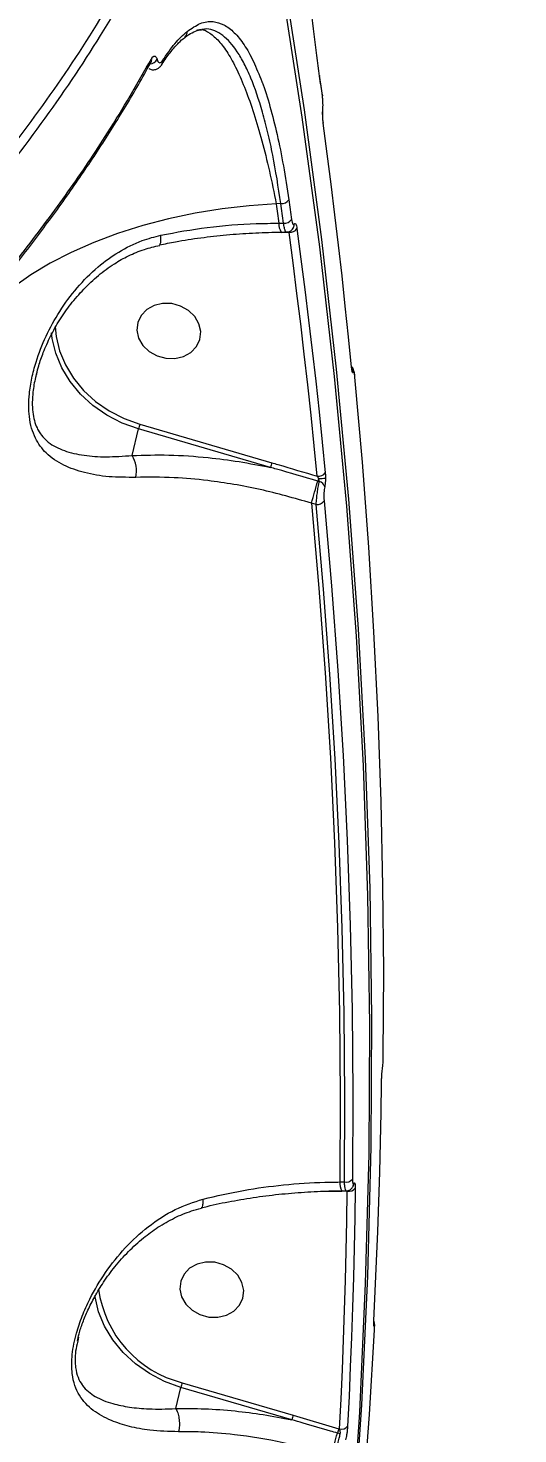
# Model space of a CAD drawing. Header units: millimetres. Extents: x -7720 to 6073, y -7402 to 5433.
# Drawn here: x 1692.6 to 1761.1, y -1005.5 to -808.9 of the extents above; entities that cross this region are included whole.
import ezdxf

# ---------------------------------------------------------------- set-up
doc = ezdxf.new("R2010")
doc.units = ezdxf.units.MM
for name, color, linetype in [('DIKOM_ОБЪЕКТ', 7, 'Continuous'), ('DIKOM_РАЗМЕР_ЗОНА', 7, 'Continuous'), ('DIKOM_РАЗМЕР_ОБЪЕКТА', 7, 'Continuous')]:
    doc.layers.add(name, color=color, linetype=linetype)
doc.styles.add('style1', font='arial.ttf', dxfattribs={"width": 0.8})
doc.dimstyles.new('1-50', dxfattribs={"dimtxt": 300, "dimasz": 200, "dimexe": 100, "dimexo": 0, "dimgap": 100, "dimtad": 1, "dimtxsty": 'style1', "dimcen": 200, "dimclrd": 7, "dimclre": 7, "dimclrt": 7, "dimadec": 1, "dimazin": 2, "dimtfac": 1, "dimtmove": 0, "dimatfit": 2, "dimfxl": 0, "dimlwd": 25, "dimlwe": 18, "dimarcsym": 0})

# ---------------------------------------------------------------- blocks, each defined once
blk = doc.blocks.new('*D1')
at = {"layer": 'Defpoints', "color": 0, "transparency": 16777216}
for p in [(-3938.71, 77.29), (4572.68, -275.21), (4572.68, -6577.9)]:
    blk.add_point(p, dxfattribs=at)
at = {"layer": 'DIKOM_РАЗМЕР_ОБЪЕКТА', "color": 7, "lineweight": 18, "transparency": 16777216}
for p, q in [((-3938.71, 77.29), (-3938.71, -6677.9)), ((4572.68, -275.21), (4572.68, -6677.9))]:
    blk.add_line(p, q, dxfattribs=at)
at = {"layer": 'DIKOM_РАЗМЕР_ОБЪЕКТА', "color": 7, "lineweight": 25, "transparency": 16777216}
blk.add_line((-3738.71, -6577.9), (4372.68, -6577.9), dxfattribs=at)
at = {"layer": 'DIKOM_РАЗМЕР_ОБЪЕКТА', "color": 7, "transparency": 16777216}
for points in [[(-3738.71, -6544.56), (-3738.71, -6611.23), (-3938.71, -6577.9)], [(4372.68, -6544.56), (4372.68, -6611.23), (4572.68, -6577.9)]]:
    blk.add_solid(points, dxfattribs=at)
at = {"layer": 'DIKOM_РАЗМЕР_ОБЪЕКТА', "color": 7, "transparency": 16777216, "insert": (316.98, -6324.72), "char_height": 300, "attachment_point": 5, "style": 'style1'}
blk.add_mtext('8500', dxfattribs=at)
blk = doc.blocks.new('*D2')
at = {"layer": 'Defpoints', "color": 0, "transparency": 16777216}
for p in [(-2365.16, 5433.02), (-7269.56, -6016.09), (1800.96, -6016.09)]:
    blk.add_point(p, dxfattribs=at)
at = {"layer": 'DIKOM_РАЗМЕР_ЗОНА', "color": 7, "lineweight": 18, "transparency": 16777216}
for p, q in [((-2365.16, 5433.02), (-7369.56, 5433.02)), ((1800.96, -6016.09), (-7369.56, -6016.09))]:
    blk.add_line(p, q, dxfattribs=at)
at = {"layer": 'DIKOM_РАЗМЕР_ЗОНА', "color": 7, "lineweight": 25, "transparency": 16777216}
blk.add_line((-7269.56, 5233.02), (-7269.56, -5816.09), dxfattribs=at)
at = {"layer": 'DIKOM_РАЗМЕР_ЗОНА', "color": 7, "transparency": 16777216}
for points in [[(-7302.9, 5233.02), (-7236.23, 5233.02), (-7269.56, 5433.02)], [(-7302.9, -5816.09), (-7236.23, -5816.09), (-7269.56, -6016.09)]]:
    blk.add_solid(points, dxfattribs=at)
at = {"layer": 'DIKOM_РАЗМЕР_ЗОНА', "color": 7, "transparency": 16777216, "insert": (-7522.73, -291.53), "char_height": 300, "attachment_point": 5, "rotation": 90, "style": 'style1'}
blk.add_mtext('11500', dxfattribs=at)
blk = doc.blocks.new('*D3')
at = {"layer": 'Defpoints', "color": 0, "transparency": 16777216}
for p in [(-5938.71, -432.44), (6072.68, -1006.94), (6072.68, -7302.44)]:
    blk.add_point(p, dxfattribs=at)
at = {"layer": 'DIKOM_РАЗМЕР_ЗОНА', "color": 7, "lineweight": 18, "transparency": 16777216}
for p, q in [((-5938.71, -432.44), (-5938.71, -7402.44)), ((6072.68, -1006.94), (6072.68, -7402.44))]:
    blk.add_line(p, q, dxfattribs=at)
at = {"layer": 'DIKOM_РАЗМЕР_ЗОНА', "color": 7, "lineweight": 25, "transparency": 16777216}
blk.add_line((-5738.71, -7302.44), (5872.68, -7302.44), dxfattribs=at)
at = {"layer": 'DIKOM_РАЗМЕР_ЗОНА', "color": 7, "transparency": 16777216}
for points in [[(-5738.71, -7269.1), (-5738.71, -7335.77), (-5938.71, -7302.44)], [(5872.68, -7269.1), (5872.68, -7335.77), (6072.68, -7302.44)]]:
    blk.add_solid(points, dxfattribs=at)
at = {"layer": 'DIKOM_РАЗМЕР_ЗОНА', "color": 7, "transparency": 16777216, "insert": (66.98, -7049.26), "char_height": 300, "attachment_point": 5, "style": 'style1'}
blk.add_mtext('12000', dxfattribs=at)

msp = doc.modelspace()

# ---------------------------------------------------------------- linework, layer by layer
at = {"layer": 'DIKOM_ОБЪЕКТ', "color": 7, "linetype": 'Continuous', "lineweight": 15}
for p, q in [((1716.941, -809.111), (1716.855, -809.123)), ((1714.48, -810.186), (1714.5, -810.173)), ((1711.303, -814.026), (1711.34, -813.973)), ((1733.385, -815.536), (1733.384, -815.614)), ((1733.768, -818.293), (1733.385, -815.536)), ((1733.768, -818.293), (1733.767, -818.37)), ((1733.892, -822.107), (1733.891, -822.193)), ((1727.97, -833.43), (1727.325, -833.489)), ((1727.699, -836.182), (1728.353, -836.184)), ((1711.006, -839.172), (1711.018, -839.168)), ((1728.228, -837.463), (1727.035, -837.467)), ((1728.01, -837.414), (1727.998, -837.413)), ((1728.01, -837.414), (1728.752, -837.416)), ((1728.228, -837.463), (1728.223, -837.415)), ((1729.109, -837.465), (1728.228, -837.463)), ((1708.28, -864.286), (1726.691, -869.668)), ((1707.166, -868.661), (1708.091, -864.947)), ((1726.502, -870.329), (1708.091, -864.947)), ((1733.338, -872.313), (1733.118, -872.248)), ((1732.905, -875.51), (1732.234, -875.314)), ((1736.21, -970.244), (1736.865, -970.245)), ((1736.738, -971.525), (1734.682, -971.531)), ((1736.52, -971.475), (1736.509, -971.474)), ((1736.52, -971.475), (1737.099, -971.477)), ((1736.738, -971.525), (1736.734, -971.476)), ((1737.243, -971.526), (1736.738, -971.525)), ((1699.693, -991.947), (1699.573, -992.522)), ((1714.191, -998.313), (1729.678, -1002.841)), ((1713.268, -1001.919), (1714.002, -998.974)), ((1729.489, -1003.502), (1714.002, -998.974)), ((1729.678, -1002.841), (1736.046, -1004.739)), ((1736.261, -1005.467), (1735.869, -1005.352)), ((1736.046, -1004.739), (1736.176, -1004.777))]:
    msp.add_line(p, q, dxfattribs=at)
at = {"layer": 'DIKOM_ОБЪЕКТ', "color": 7, "linetype": 'Continuous', "lineweight": 15, "flags": 128}
for points in [[(1721.751, -766.071), (1725.263, -784.135), (1728.417, -802.225), (1731.212, -820.337), (1733.645, -838.465), (1735.718, -856.603), (1737.428, -874.746), (1738.777, -892.888), (1739.762, -911.024), (1740.384, -929.149), (1740.643, -947.257), (1740.539, -965.342), (1740.071, -983.4), (1739.24, -1001.423), (1738.046, -1019.408), (1736.489, -1037.349), (1734.571, -1055.24), (1732.29, -1073.075), (1729.649, -1090.85), (1726.648, -1108.559), (1723.288, -1126.197), (1719.569, -1143.757), (1715.494, -1161.236), (1714.321, -1165.985)], [(1713.214, -1170.389), (1715.24, -1162.253), (1719.316, -1144.774), (1723.034, -1127.214), (1726.395, -1109.576), (1729.396, -1091.867), (1732.037, -1074.092), (1734.317, -1056.257), (1736.236, -1038.366), (1737.792, -1020.425), (1738.986, -1002.44), (1739.817, -984.417), (1740.285, -966.359), (1740.39, -948.274), (1740.131, -930.166), (1739.508, -912.042), (1738.523, -893.905), (1737.175, -875.763), (1735.464, -857.62), (1733.392, -839.482), (1730.958, -821.354), (1728.164, -803.242), (1725.01, -785.152), (1721.497, -767.088)], [(1733.767, -818.37), (1733.72, -818.025), (1733.672, -817.681), (1733.624, -817.336), (1733.577, -816.992), (1733.529, -816.647), (1733.48, -816.303), (1733.432, -815.958), (1733.384, -815.614)], [(1733.837, -820.447), (1733.838, -820.435), (1733.832, -820.282)], [(1737.844, -856.322), (1737.42, -852.054), (1736.975, -847.787), (1736.511, -843.52), (1736.027, -839.254), (1735.523, -834.988), (1734.999, -830.722), (1734.455, -826.457), (1733.891, -822.193)], [(1728.353, -836.184), (1728.305, -835.84), (1728.258, -835.496), (1728.21, -835.151), (1728.163, -834.807), (1728.115, -834.463), (1728.067, -834.119), (1728.018, -833.775), (1727.97, -833.43)], [(1729.075, -832.903), (1729.123, -833.248), (1729.172, -833.592), (1729.22, -833.937), (1729.268, -834.281), (1729.315, -834.626), (1729.363, -834.97), (1729.411, -835.315), (1729.458, -835.659)], [(1727.325, -833.489), (1723.545, -833.737), (1719.754, -834.167), (1715.986, -834.776), (1712.275, -835.558), (1708.655, -836.506), (1705.159, -837.612), (1701.82, -838.866), (1698.666, -840.255), (1695.728, -841.768), (1693.032, -843.39), (1690.603, -845.107), (1688.462, -846.903), (1687.625, -847.706)], [(1727.325, -833.489), (1727.372, -833.826), (1727.419, -834.162), (1727.466, -834.499), (1727.513, -834.836), (1727.56, -835.172), (1727.606, -835.509), (1727.653, -835.846), (1727.699, -836.182)], [(1730.216, -836.94), (1730.78, -841.204), (1731.324, -845.469), (1731.848, -849.734), (1732.352, -854), (1732.836, -858.267), (1733.3, -862.534), (1733.744, -866.801), (1734.169, -871.069)], [(1711.018, -839.168), (1711.029, -839.163), (1711.115, -839.066), (1711.176, -838.876), (1711.209, -838.603), (1711.214, -838.255), (1711.19, -837.847)], [(1733.059, -871.566), (1732.635, -867.302), (1732.191, -863.039), (1731.727, -858.775), (1731.244, -854.512), (1730.74, -850.25), (1730.216, -845.988), (1729.673, -841.726), (1729.109, -837.465)], [(1711.896, -855.072), (1713.165, -855.099), (1714.364, -854.814), (1715.396, -854.24), (1716.179, -853.423), (1716.647, -852.431), (1716.764, -851.342), (1716.519, -850.246), (1715.934, -849.232), (1715.054, -848.38), (1713.952, -847.761), (1712.716, -847.424), (1711.447, -847.397), (1710.248, -847.683), (1709.215, -848.257), (1708.433, -849.073), (1707.964, -850.066), (1707.848, -851.154), (1708.092, -852.25), (1708.678, -853.265), (1709.558, -854.116), (1710.66, -854.736), (1711.896, -855.072)], [(1696.442, -850.65), (1696.568, -852.006), (1697.044, -854.028), (1697.854, -855.99), (1698.979, -857.848), (1700.397, -859.561), (1702.074, -861.093), (1703.976, -862.409), (1706.06, -863.481), (1708.28, -864.286)], [(1708.091, -864.947), (1705.801, -864.117), (1703.652, -863.011), (1701.691, -861.654), (1699.961, -860.074), (1698.5, -858.307), (1697.339, -856.392), (1696.504, -854.369), (1696.013, -852.283), (1695.922, -851.509)], [(1737.907, -856.69), (1737.916, -856.736), (1737.923, -856.88)], [(1742.286, -952.542), (1742.334, -940.714), (1742.227, -928.876), (1741.965, -917.03), (1741.547, -905.177), (1740.974, -893.319), (1740.245, -881.457), (1739.362, -869.593), (1738.323, -857.728)], [(1732.234, -875.314), (1733.276, -887.193), (1734.163, -899.072), (1734.894, -910.948), (1735.469, -922.821), (1735.888, -934.688), (1736.152, -946.549), (1736.259, -958.401), (1736.21, -970.244)], [(1736.865, -970.245), (1736.913, -958.427), (1736.806, -946.599), (1736.544, -934.763), (1736.126, -922.92), (1735.554, -911.071), (1734.826, -899.219), (1733.943, -887.365), (1732.905, -875.51)], [(1734.014, -875.018), (1735.053, -886.882), (1735.937, -898.746), (1736.665, -910.608), (1737.238, -922.466), (1737.656, -934.319), (1737.918, -946.165), (1738.026, -958.003), (1737.977, -969.831)], [(1740.964, -989.643), (1741.165, -985.49), (1741.347, -981.334), (1741.509, -977.177), (1741.652, -973.017), (1741.776, -968.856), (1741.881, -964.694), (1741.966, -960.53), (1742.032, -956.364)], [(1738.094, -970.791), (1738.146, -970.641), (1738.17, -970.471)], [(1736.176, -1004.777), (1736.377, -1000.627), (1736.559, -996.475), (1736.721, -992.321), (1736.864, -988.165), (1736.988, -984.008), (1737.092, -979.849), (1737.177, -975.688), (1737.243, -971.526)], [(1738.357, -971.111), (1738.291, -975.276), (1738.206, -979.441), (1738.101, -983.603), (1737.977, -987.764), (1737.834, -991.923), (1737.672, -996.081), (1737.49, -1000.236), (1737.289, -1004.39)], [(1717.9, -989.127), (1719.169, -989.154), (1720.369, -988.869), (1721.401, -988.295), (1722.184, -987.479), (1722.652, -986.486), (1722.769, -985.398), (1722.524, -984.302), (1721.938, -983.287), (1721.059, -982.435), (1719.956, -981.816), (1718.721, -981.479), (1717.452, -981.453), (1716.252, -981.738), (1715.22, -982.312), (1714.438, -983.128), (1713.969, -984.121), (1713.852, -985.209), (1714.097, -986.305), (1714.683, -987.32), (1715.562, -988.172), (1716.665, -988.791), (1717.9, -989.127)], [(1714.002, -998.974), (1711.726, -998.137), (1709.592, -997.027), (1707.645, -995.668), (1705.929, -994.09), (1704.479, -992.327), (1703.329, -990.417), (1702.502, -988.402), (1702.016, -986.325), (1701.99, -986.138)], [(1730.973, -1084.933), (1732.779, -1073.268), (1734.429, -1061.575), (1735.924, -1049.857), (1737.262, -1038.115), (1738.445, -1026.351), (1739.471, -1014.565), (1740.34, -1002.759), (1741.053, -990.935)]]:
    msp.add_lwpolyline(points, dxfattribs=at)
at = {"layer": 'DIKOM_ОБЪЕКТ', "color": 7, "linetype": 'Continuous', "lineweight": 15}
for centre, radius, start, end in [((1713.967, -809.438), 0.908, 305.95108, 5.50261), ((1709.598, -812.709), 1.21, 273.6087, 332.76636), ((1709.22, -813.322), 0.699, 330.69338, 11.99663), ((1710.69, -813.574), 0.762, 328.43778, 9.94395), ((1728.06, -832.198), 1.235, 265.80475, 325.21452), ((1729.719, -836.344), 2.026, 175.42477, 211.8378), ((1728.446, -834.955), 1.233, 265.65457, 325.1591), ((1729.207, -836.245), 1.225, 265.39592, 325.44066), ((1728.988, -836.384), 0.856, 332.81918, 5.66765), ((1737.156, -857.098), 0.933, 4.44994, 37.58914), ((1723.094, -868.88), 15.51, 162.76949, 165.3097), ((1703.515, -870.883), 4.274, 348.76614, 31.32202), ((1741.365, -874.219), 15.364, 162.76704, 165.33125), ((1651.861, -850.488), 84.12, 342.83454, 345.00764), ((1733.196, -870.385), 1.189, 263.38537, 324.92214), ((1747.838, -876.177), 15.236, 163.53785, 165.05859), ((1733.409, -865.795), 6.067, 268.28014, 277.51312), ((1733.139, -873.276), 0.983, 13.63589, 78.29744), ((1733.043, -874.326), 1.192, 263.33892, 324.54891), ((1738.218, -970.407), 2.015, 175.34723, 211.9757), ((1737.098, -969.171), 1.099, 257.7461, 323.10064), ((1737.48, -970.46), 1.092, 257.47986, 323.42097), ((1718.015, -983.106), 15.681, 187.72836, 255.88571), ((1740.271, -990.219), 0.744, 354.54616, 19.09051), ((1728.809, -1002.849), 15.306, 162.76219, 165.3361), ((1744.353, -1007.392), 15.364, 162.76704, 165.33125), ((1736.442, -1003.75), 1.061, 255.48522, 322.93398), ((1654.577, -983.581), 84.157, 342.83502, 345.00716), ((1752.037, -1009.682), 16.738, 162.82274, 165.0071)]:
    msp.add_arc(centre, radius, start, end, dxfattribs=at)
for points, knots in [([(1733.384, -815.614), (1733.122, -813.683), (1732.599, -809.822), (1731.907, -803.874), (1731.294, -798.041), (1730.758, -792.398), (1730.265, -786.724), (1729.819, -781.089), (1729.413, -775.566), (1729.046, -770.225), (1728.715, -765.155), (1728.414, -760.371), (1728.236, -757.509), (1728.147, -756.08)], [0, 0, 0, 0, 0.1021843, 0.2043684, 0.2924907, 0.3808925, 0.4690132, 0.5574035, 0.6460771, 0.7344674, 0.8228824, 0.9115809, 1, 1, 1, 1]), ([(1189.076, -1018.548), (1193.395, -1018.519), (1205.029, -1018.442), (1224.271, -1017.766), (1246.801, -1016.359), (1269.754, -1014.267), (1293.06, -1011.479), (1316.647, -1007.987), (1339.994, -1003.866), (1363.027, -999.147), (1385.681, -993.87), (1408.324, -987.949), (1430.876, -981.378), (1453.253, -974.164), (1474.965, -966.465), (1495.951, -958.321), (1516.17, -949.776), (1535.951, -940.693), (1555.206, -931.079), (1573.852, -920.957), (1591.272, -910.671), (1607.466, -900.279), (1622.46, -889.836), (1636.696, -879.049), (1650.095, -867.937), (1662.595, -856.531), (1674.08, -844.922), (1684.493, -833.143), (1693.798, -821.23), (1702.013, -809.142), (1709.048, -796.917), (1714.901, -784.588), (1719.251, -772.449), (1721.685, -764.275), (1722.315, -760.236), (1722.338, -760.094)], [0, 0, 0, 0, 0.0185356, 0.0499377, 0.0813639, 0.1127659, 0.1450801, 0.1774207, 0.2097349, 0.2411369, 0.2725631, 0.3039652, 0.3362794, 0.3686198, 0.4009341, 0.4323361, 0.4637624, 0.4951644, 0.5274786, 0.5598191, 0.5921333, 0.6224048, 0.6526976, 0.6829691, 0.7140547, 0.7451637, 0.7762491, 0.8076513, 0.8390775, 0.8704797, 0.9027941, 0.9351346, 0.9674489, 0.998851, 1, 1, 1, 1]), ([(1721.497, -767.088), (1720.864, -769.416), (1719.158, -775.686), (1715.34, -785.983), (1709.75, -797.957), (1702.856, -810.066), (1694.651, -822.273), (1685.124, -834.536), (1674.489, -846.586), (1662.806, -858.386), (1650.16, -869.905), (1636.345, -881.333), (1621.359, -892.623), (1605.227, -903.733), (1588.304, -914.418), (1570.666, -924.652), (1552.405, -934.417), (1533.223, -943.874), (1513.147, -952.975), (1492.228, -961.68), (1471.175, -969.7), (1450.095, -977.044), (1429.084, -983.734), (1407.548, -989.967), (1385.535, -995.706), (1363.106, -1000.92), (1340.447, -1005.558), (1317.622, -1009.595), (1294.701, -1013.015), (1271.611, -1015.822), (1248.426, -1017.98), (1225.227, -1019.464), (1202.522, -1020.242), (1180.38, -1020.328), (1158.851, -1019.751), (1137.588, -1018.5), (1116.671, -1016.555), (1096.202, -1013.89), (1077.748, -1010.815), (1066.421, -1008.396), (1061.411, -1007.327)], [0, 0, 0, 0, 0.0156515, 0.0421674, 0.0687038, 0.0952198, 0.122506, 0.1498144, 0.1771005, 0.2036165, 0.230153, 0.2566689, 0.283955, 0.3112635, 0.3385496, 0.3650656, 0.391602, 0.418118, 0.4454041, 0.4727126, 0.4999987, 0.52556, 0.5511395, 0.5767008, 0.6029494, 0.6292179, 0.6554666, 0.6819826, 0.7085191, 0.7350351, 0.7623214, 0.7896299, 0.8169161, 0.8434321, 0.8699685, 0.8964846, 0.9237709, 0.9510793, 0.9783655, 1, 1, 1, 1]), ([(1711.441, -813.443), (1712.009, -812.601), (1713.153, -810.905), (1714.296, -809.871), (1714.871, -809.351)], [0, 0, 0, 0, 0.4964938, 1, 1, 1, 1]), ([(1714.521, -810.233), (1714.545, -810.211), (1714.911, -809.879), (1715.573, -809.522), (1716.327, -809.183), (1716.732, -809.157), (1716.861, -809.149)], [0, 0, 0, 0, 0.02785731, 0.41800269, 0.81313266, 1, 1, 1, 1]), ([(1714.871, -809.351), (1715.485, -808.931), (1716.715, -808.092), (1718.43, -807.875), (1720.015, -808.346), (1721.466, -809.434), (1722.845, -811.147), (1724.136, -813.42), (1724.916, -815.398), (1725.302, -816.375)], [0, 0, 0, 0, 0.1571222, 0.3142411, 0.4518073, 0.5898125, 0.7273775, 0.8653914, 1, 1, 1, 1]), ([(1716.204, -809.189), (1716.403, -809.145), (1717, -809.013), (1718.04, -809.537), (1719.295, -810.613), (1720.556, -812.319), (1721.804, -814.603), (1723.026, -817.434), (1724.205, -820.771), (1725.324, -824.595), (1726.379, -828.815), (1727.01, -831.933), (1727.325, -833.489)], [0, 0, 0, 0, 0.0523435, 0.1573002, 0.2625829, 0.367541, 0.4728584, 0.5785025, 0.683819, 0.7891035, 0.8947156, 1, 1, 1, 1]), ([(1727.97, -833.43), (1727.613, -831.118), (1727.072, -827.616), (1726.164, -823.507), (1725.179, -819.713), (1724.069, -816.46), (1722.855, -813.822), (1721.575, -811.623), (1720.202, -810.07), (1718.752, -809.255), (1717.783, -808.937), (1717.166, -809.065), (1716.941, -809.111)], [0, 0, 0, 0, 0.1568422, 0.2376042, 0.3183649, 0.4752065, 0.5559935, 0.6367808, 0.7930459, 0.8735304, 0.9540168, 1, 1, 1, 1]), ([(1711.323, -814.035), (1711.393, -813.919), (1711.825, -813.196), (1712.616, -812.148), (1713.624, -810.957), (1714.244, -810.436), (1714.524, -810.2)], [0, 0, 0, 0, 0.0638303, 0.395901, 0.7269901, 1, 1, 1, 1]), ([(1687.892, -845.662), (1688.286, -845.193), (1690.33, -842.756), (1693.744, -838.333), (1698.108, -832.403), (1702.154, -826.473), (1705.88, -820.543), (1708.425, -816.27), (1709.641, -813.972), (1709.809, -813.654)], [0, 0, 0, 0, 0.0443264, 0.2303712, 0.4159822, 0.6009437, 0.7854348, 0.9702753, 1, 1, 1, 1]), ([(1688.043, -845.11), (1688.321, -844.77), (1689.713, -843.069), (1693.233, -838.636), (1698.302, -831.792), (1704.351, -822.847), (1707.916, -816.637), (1709.903, -813.177)], [0, 0, 0, 0, 0.03216551, 0.16083477, 0.41839629, 0.67595672, 1, 1, 1, 1]), ([(1709.903, -813.177), (1709.918, -813.15), (1710.013, -812.986), (1710.188, -812.808), (1710.4, -812.808), (1710.564, -812.961), (1710.638, -813.162), (1710.674, -813.263)], [0, 0, 0, 0, 0.063931, 0.388606, 0.6455758, 0.8222921, 1, 1, 1, 1]), ([(1710.674, -813.263), (1710.713, -813.368), (1710.789, -813.577), (1710.963, -813.739), (1711.19, -813.754), (1711.352, -813.554), (1711.441, -813.443)], [0, 0, 0, 0, 0.1848896, 0.3686189, 0.6501082, 1, 1, 1, 1]), ([(1709.513, -814.564), (1709.659, -814.63), (1709.967, -814.768), (1710.476, -814.709), (1710.902, -814.485), (1711.176, -814.232), (1711.287, -814.033), (1711.324, -813.965)], [0, 0, 0, 0, 0.20947796, 0.44092072, 0.64765352, 0.88057911, 1, 1, 1, 1]), ([(1725.302, -816.375), (1725.313, -816.401), (1725.726, -817.388), (1726.452, -819.83), (1727.457, -823.718), (1728.344, -828.082), (1728.832, -831.298), (1729.075, -832.903)], [0, 0, 0, 0, 0.0069243, 0.2550922, 0.5031284, 0.7519574, 1, 1, 1, 1]), ([(1733.832, -820.282), (1733.841, -820.16), (1733.86, -819.917), (1733.856, -819.428), (1733.828, -818.916), (1733.793, -818.562), (1733.77, -818.393), (1733.767, -818.37)], [0, 0, 0, 0, 0.2407177, 0.4813528, 0.7220984, 0.9628257, 1, 1, 1, 1]), ([(1733.891, -822.193), (1733.888, -822.17), (1733.866, -822.001), (1733.831, -821.647), (1733.805, -821.135), (1733.803, -820.646), (1733.822, -820.403), (1733.832, -820.282)], [0, 0, 0, 0, 0.0372284, 0.2778692, 0.5185709, 0.7592097, 1, 1, 1, 1]), ([(1733.827, -821.308), (1733.823, -821.22), (1733.813, -820.991), (1733.818, -820.698), (1733.83, -820.494), (1733.836, -820.45), (1733.837, -820.447)], [0, 0, 0, 0, 0.252175, 0.6492515, 0.9744624, 1, 1, 1, 1]), ([(1733.894, -822.106), (1733.885, -822.046), (1733.861, -821.869), (1733.836, -821.579), (1733.83, -821.374), (1733.827, -821.308)], [0, 0, 0, 0, 0.2597975, 0.7659399, 1, 1, 1, 1]), ([(1711.19, -837.847), (1713.343, -837.452), (1717.714, -836.649), (1723.316, -836.218), (1726.641, -836.191), (1727.699, -836.182)], [0, 0, 0, 0, 0.3984798, 0.8085135, 1, 1, 1, 1]), ([(1728.752, -837.406), (1728.748, -837.409), (1728.695, -837.456), (1728.588, -837.277), (1728.45, -836.874), (1728.385, -836.414), (1728.353, -836.184)], [0, 0, 0, 0, 0.0245081, 0.3498315, 0.6748841, 1, 1, 1, 1]), ([(1728.752, -837.399), (1728.8, -837.403), (1728.975, -837.421), (1729.252, -837.31), (1729.52, -837.112), (1729.677, -836.919), (1729.728, -836.805), (1729.743, -836.771)], [0, 0, 0, 0, 0.1078864, 0.3999367, 0.6508985, 0.8966474, 1, 1, 1, 1]), ([(1729.458, -835.659), (1729.481, -835.796), (1729.526, -836.071), (1729.623, -836.327), (1729.726, -836.427), (1729.799, -836.375), (1729.835, -836.308), (1729.84, -836.299)], [0, 0, 0, 0, 0.240489, 0.4810499, 0.7219041, 0.9628555, 1, 1, 1, 1]), ([(1729.84, -836.299), (1729.844, -836.29), (1729.88, -836.224), (1729.952, -836.172), (1730.054, -836.272), (1730.149, -836.528), (1730.193, -836.802), (1730.216, -836.94)], [0, 0, 0, 0, 0.0372641, 0.2782298, 0.5190364, 0.7595245, 1, 1, 1, 1]), ([(1707.707, -871.715), (1706.43, -871.716), (1703.836, -871.719), (1700.483, -871.131), (1697.523, -870.097), (1695.215, -868.561), (1693.809, -866.699), (1693.102, -864.871), (1692.702, -862.862), (1692.715, -860.428), (1693.133, -857.831), (1693.854, -855.098), (1695.096, -851.918), (1697.013, -848.421), (1699.429, -845.139), (1702.209, -842.341), (1705.28, -840.119), (1708.254, -838.611), (1710.309, -838.076), (1711.19, -837.847)], [0, 0, 0, 0, 0.0747569, 0.1519082, 0.2273897, 0.3051761, 0.3688487, 0.4010389, 0.4343297, 0.4904574, 0.5278014, 0.5660841, 0.6301027, 0.6957661, 0.7637292, 0.8332247, 0.8928275, 0.9540626, 1, 1, 1, 1]), ([(1693.813, -857.296), (1693.914, -856.896), (1694.173, -855.876), (1694.817, -854.085), (1695.768, -851.93), (1697.049, -849.657), (1698.59, -847.453), (1700.391, -845.366), (1702.427, -843.471), (1704.525, -841.898), (1706.688, -840.683), (1708.817, -839.8), (1710.316, -839.451), (1711.038, -839.283)], [0, 0, 0, 0, 0.0465485, 0.1188794, 0.2134025, 0.3116659, 0.4141699, 0.5201544, 0.6280781, 0.7350816, 0.8220503, 0.9142587, 1, 1, 1, 1]), ([(1711.03, -839.222), (1711.771, -839.066), (1713.658, -838.669), (1716.786, -838.194), (1720.376, -837.777), (1723.993, -837.535), (1726.546, -837.431), (1727.867, -837.456), (1727.998, -837.458)], [0, 0, 0, 0, 0.1352595, 0.3442544, 0.5546846, 0.7658412, 0.97679, 1, 1, 1, 1]), ([(1737.907, -856.689), (1737.906, -856.682), (1737.899, -856.651), (1737.875, -856.506), (1737.855, -856.341), (1737.844, -856.225), (1737.844, -856.217)], [0, 0, 0, 0, 0.1011988, 0.4590573, 0.9602596, 1, 1, 1, 1]), ([(1737.923, -856.88), (1737.914, -856.838), (1737.885, -856.69), (1737.861, -856.475), (1737.844, -856.322)], [0, 0, 0, 0, 0.2878741, 1, 1, 1, 1]), ([(1738.325, -857.665), (1738.322, -857.629), (1738.299, -857.356), (1738.246, -857.02), (1738.158, -856.691), (1738.03, -856.423), (1737.904, -856.294), (1737.845, -856.233)], [0, 0, 0, 0, 0.0614314, 0.4597131, 0.7121133, 0.8637074, 1, 1, 1, 1]), ([(1737.916, -856.727), (1737.916, -856.728), (1737.916, -856.729), (1737.911, -856.705), (1737.908, -856.69)], [0, 0, 0, 0, 0.3811705, 1, 1, 1, 1]), ([(1738.086, -857.026), (1738.069, -857.069), (1738.033, -857.154), (1737.975, -857.085), (1737.939, -856.945), (1737.923, -856.88)], [0, 0, 0, 0, 0.3509475, 0.7014056, 1, 1, 1, 1]), ([(1738.323, -857.728), (1738.306, -857.577), (1738.273, -857.275), (1738.209, -856.999), (1738.143, -856.89), (1738.105, -856.981), (1738.086, -857.026)], [0, 0, 0, 0, 0.2566033, 0.5136768, 0.761234, 1, 1, 1, 1]), ([(1693.811, -857.295), (1693.768, -857.442), (1693.531, -858.262), (1693.24, -860.084), (1693.172, -862.666), (1693.646, -864.315), (1694.372, -865.731), (1695.522, -867.002), (1697.664, -868.08), (1700.389, -868.69), (1703.527, -868.924), (1705.943, -868.749), (1707.166, -868.661)], [0, 0, 0, 0, 0.0151622, 0.0848472, 0.1833003, 0.2805512, 0.2981224, 0.4142056, 0.5575481, 0.7056654, 0.850987, 1, 1, 1, 1]), ([(1707.166, -868.661), (1708.871, -868.609), (1712.31, -868.505), (1717.368, -868.867), (1722.123, -869.471), (1725.037, -870.042), (1726.502, -870.329)], [0, 0, 0, 0, 0.2794491, 0.563418, 0.7807103, 1, 1, 1, 1]), ([(1733.118, -872.248), (1731.2, -871.681), (1728.997, -871.03), (1726.787, -870.409), (1726.502, -870.329)], [0, 0, 0, 0, 0.8707704, 1, 1, 1, 1]), ([(1726.691, -869.668), (1726.976, -869.752), (1729.101, -870.378), (1731.222, -871.015), (1733.059, -871.566)], [0, 0, 0, 0, 0.1343745, 1, 1, 1, 1]), ([(1732.234, -875.314), (1729.847, -874.636), (1725.006, -873.262), (1718.542, -872.203), (1712.714, -871.663), (1709.465, -871.697), (1707.707, -871.715)], [0, 0, 0, 0, 0.2848616, 0.5777472, 0.7715648, 1, 1, 1, 1]), ([(1732.905, -875.51), (1732.91, -875.433), (1732.929, -875.11), (1732.986, -874.48), (1733.089, -873.657), (1733.211, -872.889), (1733.296, -872.505), (1733.338, -872.313)], [0, 0, 0, 0, 0.07489271, 0.31516898, 0.54513906, 0.77150313, 1, 1, 1, 1]), ([(1733.227, -871.859), (1733.19, -871.786), (1733.137, -871.683), (1733.076, -871.593), (1733.059, -871.566)], [0, 0, 0, 0, 0.7053002, 1, 1, 1, 1]), ([(1733.338, -872.313), (1733.34, -872.28), (1733.343, -872.24), (1733.329, -872.139), (1733.297, -872.019), (1733.25, -871.911), (1733.227, -871.859)], [0, 0, 0, 0, 0.2619192, 0.321043, 0.6715966, 1, 1, 1, 1]), ([(1734.202, -871.81), (1734.2, -871.948), (1734.196, -872.248), (1734.161, -872.694), (1734.116, -872.927), (1734.094, -873.044)], [0, 0, 0, 0, 0.2986006, 0.6490504, 1, 1, 1, 1]), ([(1734.169, -871.069), (1734.174, -871.135), (1734.195, -871.364), (1734.199, -871.624), (1734.202, -871.81)], [0, 0, 0, 0, 0.2879403, 1, 1, 1, 1]), ([(1734.094, -873.044), (1734.072, -873.161), (1734.027, -873.395), (1733.989, -873.868), (1733.978, -874.377), (1733.993, -874.768), (1734.01, -874.969), (1734.014, -875.018)], [0, 0, 0, 0, 0.2249404, 0.4495845, 0.6803311, 0.9238297, 1, 1, 1, 1]), ([(1742.162, -954.453), (1742.177, -954.332), (1742.207, -954.09), (1742.245, -953.604), (1742.273, -953.095), (1742.283, -952.739), (1742.286, -952.568), (1742.286, -952.542)], [0, 0, 0, 0, 0.2393893, 0.4786576, 0.7179002, 0.9577053, 1, 1, 1, 1]), ([(1742.032, -956.364), (1742.032, -956.338), (1742.035, -956.166), (1742.047, -955.81), (1742.077, -955.301), (1742.116, -954.816), (1742.147, -954.574), (1742.162, -954.453)], [0, 0, 0, 0, 0.0426219, 0.2824753, 0.521653, 0.760773, 1, 1, 1, 1]), ([(1717.099, -972.628), (1718.966, -972.197), (1722.631, -971.351), (1728.38, -970.587), (1732.907, -970.277), (1735.515, -970.251), (1736.21, -970.244)], [0, 0, 0, 0, 0.302896, 0.5944621, 0.8920251, 1, 1, 1, 1]), ([(1737.099, -971.467), (1737.096, -971.47), (1737.052, -971.516), (1736.98, -971.337), (1736.897, -970.935), (1736.875, -970.475), (1736.865, -970.245)], [0, 0, 0, 0, 0.0248229, 0.3494867, 0.6749009, 1, 1, 1, 1]), ([(1737.099, -971.467), (1737.12, -971.47), (1737.258, -971.491), (1737.495, -971.411), (1737.756, -971.26), (1737.939, -971.067), (1738.043, -970.906), (1738.079, -970.817), (1738.09, -970.789)], [0, 0, 0, 0, 0.0458582, 0.3020862, 0.5164856, 0.7132573, 0.9106283, 1, 1, 1, 1]), ([(1737.977, -969.831), (1737.978, -969.968), (1737.981, -970.242), (1738.019, -970.498), (1738.079, -970.598), (1738.134, -970.546), (1738.165, -970.48), (1738.17, -970.471)], [0, 0, 0, 0, 0.2406635, 0.4814475, 0.7216296, 0.9611962, 1, 1, 1, 1]), ([(1738.17, -970.471), (1738.174, -970.462), (1738.205, -970.395), (1738.26, -970.344), (1738.318, -970.443), (1738.355, -970.7), (1738.356, -970.974), (1738.357, -971.111)], [0, 0, 0, 0, 0.0385541, 0.2780671, 0.5183628, 0.7592298, 1, 1, 1, 1]), ([(1713.661, -1005.169), (1712.297, -1005.128), (1709.823, -1005.054), (1706.747, -1004.461), (1704.05, -1003.596), (1701.629, -1002.265), (1700.013, -1000.591), (1699.141, -998.751), (1698.713, -996.909), (1698.715, -994.411), (1699.287, -991.594), (1700.178, -988.973), (1701.478, -986.076), (1703.419, -982.806), (1706.147, -979.384), (1709.401, -976.39), (1713.052, -973.972), (1715.781, -973.066), (1717.099, -972.628)], [0, 0, 0, 0, 0.0785528, 0.1424084, 0.2076096, 0.2856931, 0.3665359, 0.4050995, 0.4448446, 0.4974383, 0.5496863, 0.5917856, 0.6349342, 0.7063617, 0.7797222, 0.8533224, 0.9291403, 1, 1, 1, 1]), ([(1716.837, -973.81), (1716.863, -973.811), (1716.967, -973.814), (1717.072, -973.54), (1717.117, -973.128), (1717.11, -972.791), (1717.101, -972.666), (1717.099, -972.628)], [0, 0, 0, 0, 0.1153132, 0.4642352, 0.8131576, 0.9423308, 1, 1, 1, 1]), ([(1716.851, -973.866), (1717.127, -973.794), (1718.492, -973.433), (1721.064, -972.917), (1724.546, -972.33), (1728.115, -971.895), (1731.719, -971.618), (1734.531, -971.494), (1736.116, -971.512), (1736.51, -971.516)], [0, 0, 0, 0, 0.0447301, 0.2211912, 0.399379, 0.5789506, 0.7594413, 0.9403068, 1, 1, 1, 1]), ([(1699.526, -992.522), (1699.602, -992.178), (1699.793, -991.311), (1700.285, -989.837), (1701.01, -988.089), (1701.974, -986.197), (1703.221, -984.152), (1704.781, -982.022), (1706.641, -979.933), (1708.655, -978.088), (1710.808, -976.506), (1713.062, -975.247), (1715.108, -974.358), (1716.403, -974.04), (1716.867, -973.926)], [0, 0, 0, 0, 0.040796, 0.1030194, 0.1716428, 0.2489834, 0.3364356, 0.4368192, 0.5430418, 0.6505125, 0.7456829, 0.8463955, 0.9449191, 1, 1, 1, 1]), ([(1741.011, -990.29), (1741.01, -990.297), (1740.995, -990.363), (1740.97, -990.422), (1740.95, -990.326), (1740.946, -990.066), (1740.958, -989.784), (1740.964, -989.643)], [0, 0, 0, 0, 0.0278525, 0.26504278, 0.50774628, 0.7539867, 1, 1, 1, 1]), ([(1740.956, -990.146), (1740.956, -990.147), (1740.956, -990.152), (1740.954, -990.111), (1740.954, -989.998), (1740.957, -989.822), (1740.966, -989.656), (1740.97, -989.6)], [0, 0, 0, 0, 0.0319081, 0.1942562, 0.4365052, 0.8106408, 1, 1, 1, 1]), ([(1741.056, -990.91), (1741.058, -990.879), (1741.071, -990.654), (1741.077, -990.371), (1741.075, -990.137), (1741.051, -989.95), (1741.019, -989.795), (1740.975, -989.716), (1740.964, -989.697)], [0, 0, 0, 0, 0.0605069, 0.4380766, 0.6937395, 0.8377256, 0.961809, 1, 1, 1, 1]), ([(1741.053, -990.935), (1741.06, -990.795), (1741.073, -990.514), (1741.071, -990.254), (1741.052, -990.159), (1741.028, -990.217), (1741.013, -990.283), (1741.011, -990.29)], [0, 0, 0, 0, 0.2457735, 0.4917937, 0.7342813, 0.9715319, 1, 1, 1, 1]), ([(1699.573, -992.522), (1699.464, -992.985), (1699.147, -994.329), (1699.207, -996.097), (1699.595, -997.609), (1699.997, -998.331), (1700.72, -999.33), (1701.98, -1000.354), (1704.238, -1001.24), (1706.786, -1001.761), (1709.679, -1002.028), (1711.954, -1002.001), (1713.268, -1001.924), (1713.269, -1001.924)], [0, 0, 0, 0, 0.0489845, 0.1422597, 0.2104685, 0.2817366, 0.285381, 0.4352919, 0.5914248, 0.7174077, 0.8455487, 0.9999206, 1, 1, 1, 1]), ([(1713.269, -1001.924), (1713.268, -1001.923), (1713.267, -1001.921), (1713.268, -1001.92), (1713.268, -1001.919)], [0, 0, 0, 0, 0.6134861, 1, 1, 1, 1]), ([(1713.268, -1001.919), (1714.61, -1001.913), (1717.309, -1001.901), (1721.418, -1002.217), (1725.491, -1002.729), (1728.153, -1003.243), (1729.489, -1003.502)], [0, 0, 0, 0, 0.2595436, 0.5218356, 0.7598817, 1, 1, 1, 1]), ([(1713.269, -1001.924), (1713.37, -1002.11), (1713.572, -1002.482), (1713.751, -1003.268), (1713.808, -1004.114), (1713.753, -1004.713), (1713.689, -1005.049), (1713.671, -1005.127), (1713.661, -1005.169)], [0, 0, 0, 0, 0.2316214, 0.4632474, 0.6948696, 0.9265015, 0.9610383, 1, 1, 1, 1]), ([(1735.869, -1005.352), (1735.549, -1005.259), (1733.95, -1004.791), (1731.827, -1004.162), (1730.017, -1003.651), (1729.489, -1003.502)], [0, 0, 0, 0, 0.15042658, 0.75212649, 1, 1, 1, 1]), ([(1737.289, -1004.39), (1737.287, -1004.424), (1737.277, -1004.606), (1737.246, -1004.973), (1737.183, -1005.478), (1737.104, -1005.954), (1737.048, -1006.19), (1737.019, -1006.308)], [0, 0, 0, 0, 0.0557919, 0.2968236, 0.532673, 0.7662261, 1, 1, 1, 1]), ([(1734.986, -1008.418), (1732.758, -1007.8), (1728.239, -1006.547), (1722.106, -1005.585), (1717.232, -1005.182), (1714.696, -1005.173), (1713.661, -1005.169)], [0, 0, 0, 0, 0.30725629, 0.62331871, 0.84635744, 1, 1, 1, 1]), ([(1735.633, -1008.607), (1735.641, -1008.552), (1735.687, -1008.258), (1735.788, -1007.661), (1735.947, -1006.836), (1736.114, -1006.053), (1736.212, -1005.663), (1736.261, -1005.467)], [0, 0, 0, 0, 0.0547737, 0.2944009, 0.5301222, 0.7646796, 1, 1, 1, 1]), ([(1736.261, -1005.467), (1736.268, -1005.427), (1736.283, -1005.345), (1736.274, -1005.174), (1736.243, -1004.992), (1736.206, -1004.858), (1736.181, -1004.79), (1736.176, -1004.777)], [0, 0, 0, 0, 0.2178535, 0.443527, 0.6835491, 0.9397214, 1, 1, 1, 1])]:
    msp.add_open_spline(points, degree=3, knots=knots, dxfattribs=at)

# ---------------------------------------------------------------- dimensions: what is measured, and where the dimension line sits
at = {"layer": 'DIKOM_РАЗМЕР_ЗОНА'}
dim = msp.add_linear_dim(base=(-7269.562, -6016.09), p1=(-2365.162, 5433.022), p2=(1800.959, -6016.09), angle=90, text='11500', dimstyle='1-50', dxfattribs=at)
dim.commit()
dim.dimension.update_dxf_attribs({"geometry": '*D2', "text_midpoint": (-7269.562, -291.534), "dimtype": 160})
dim = msp.add_linear_dim(base=(6072.676, -7302.437), p1=(-5938.714, -432.437), p2=(6072.676, -1006.937), text='12000', dimstyle='1-50', dxfattribs=at)
dim.commit()
dim.dimension.update_dxf_attribs({"geometry": '*D3', "text_midpoint": (66.981, -7302.437), "dimtype": 160})
at = {"layer": 'DIKOM_РАЗМЕР_ОБЪЕКТА'}
dim = msp.add_linear_dim(base=(4572.676, -6577.897), p1=(-3938.714, 77.288), p2=(4572.676, -275.211), text='8500', dimstyle='1-50', dxfattribs=at)
dim.commit()
dim.dimension.update_dxf_attribs({"geometry": '*D1', "text_midpoint": (316.981, -6577.897), "dimtype": 160})

doc.saveas('drawing.dxf')
